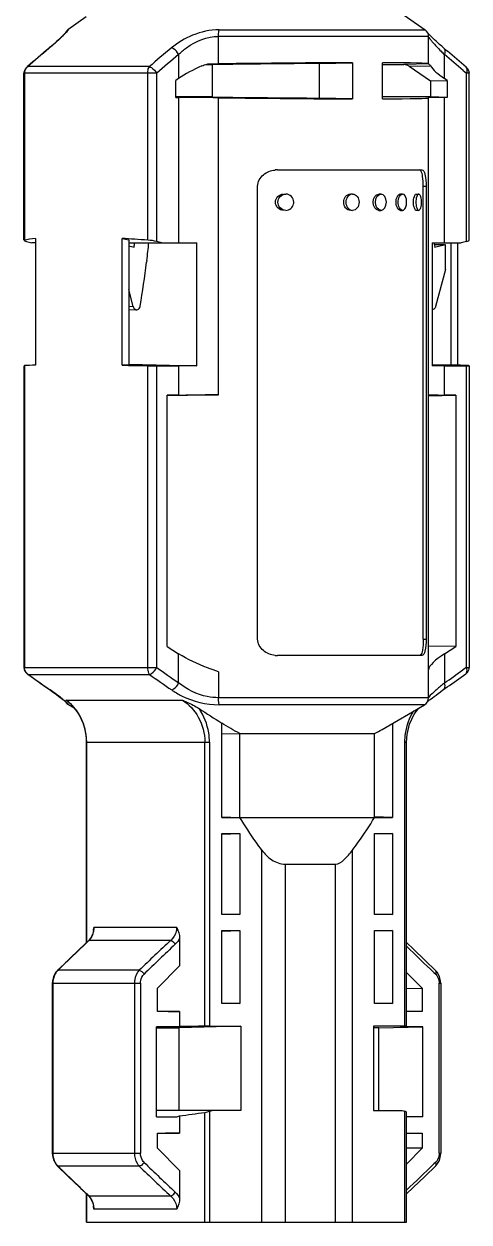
# Model space of a CAD drawing. Header units: millimetres. Extents: x 10297564 to 11610295, y -9287743 to -8409454.
# Drawn here: x 10536212 to 10536764, y -9104720 to -9103235 of the extents above; entities that cross this region are included whole.
import ezdxf

# ---------------------------------------------------------------- set-up
doc = ezdxf.new("R2010")
doc.units = ezdxf.units.MM
doc.header["$LTSCALE"] = 100
doc.layers.add('-0', color=7, linetype='Continuous')

# ---------------------------------------------------------------- blocks, each defined once
blk = doc.blocks.new('인버터 외형도')
at = {"layer": '-0', "linetype": 'Continuous'}
for p, q in [((125619.7, 33751.1), (125676.7, 33711.2)), ((125361.6, 33723.2), (125344.5, 33711.2)), ((125342.8, 33708.9), (125342.1, 33708.2)), ((125344.5, 33711.2), (125344.8, 33711.2)), ((125679.9, 33705.1), (125484.6, 33705.1)), ((125484.6, 33679.6), (125484.6, 33705.1)), ((125485.1, 33711.2), (125676.7, 33711.2)), ((125679.9, 33679.7), (125679.9, 33705.1)), ((125683, 33704.3), (125681, 33706.3)), ((125327.2, 33694.4), (125326.8, 33694)), ((125326.8, 33694), (125327.5, 33694.4)), ((125326.9, 33693.9), (125327.5, 33694.4)), ((125694.4, 33694), (125697.4, 33691.5)), ((125447.5, 33688.3), (125447.5, 33665.9)), ((125694.6, 33665.9), (125694.6, 33688.3)), ((125427.1, 33670.8), (125303.7, 33670.8)), ((125303.7, 33515.7), (125303.7, 33670.8)), ((125304.2, 33670.8), (125304.2, 33515.7)), ((125307.1, 33677.1), (125306.3, 33676.5)), ((125306.3, 33676.5), (125307.2, 33677)), ((125420.2, 33677), (125307.2, 33677)), ((125418.9, 33515.7), (125418.9, 33670.8)), ((125427.1, 33670.8), (125427.1, 33514.5)), ((125472.6, 33678.9), (125478.6, 33678.9)), ((125477.1, 33679.5), (125477.5, 33679.5)), ((125477.1, 33679.5), (125477.5, 33679.5)), ((125478.6, 33678.9), (125478.6, 33648.8)), ((125578.1, 33679.8), (125609.2, 33680.6)), ((125578.1, 33679.8), (125578.1, 33647.8)), ((125609.2, 33680.6), (125609.2, 33647)), ((125637.2, 33647), (125637.2, 33680.6)), ((125637.2, 33678.9), (125656.8, 33678.9)), ((125680, 33679.5), (125656.8, 33678.9)), ((125661.8, 33677.3), (125681.6, 33677.8)), ((125661.8, 33677.3), (125681.8, 33663.8)), ((125679.9, 33679.7), (125679.7, 33679.6)), ((125679.7, 33679.6), (125679.7, 33679.5)), ((125712.2, 33673.3), (125715, 33670.8)), ((125717.5, 33670.8), (125715, 33670.8)), ((125715, 33514.5), (125715, 33670.8)), ((125717.5, 33515.4), (125717.5, 33670.8)), ((125447.5, 33665.9), (125445, 33664.2)), ((125445, 33648.4), (125445, 33664.2)), ((125681.8, 33663.8), (125697.2, 33664.2)), ((125681.8, 33663.8), (125681.8, 33648.8)), ((125697.2, 33664.2), (125694.6, 33665.9)), ((125697.2, 33664.2), (125697.2, 33648.4)), ((125478.6, 33648.8), (125445, 33648.8)), ((125445, 33648.4), (125447.5, 33648.4)), ((125447.5, 33648.4), (125447.5, 33513.3)), ((125681.8, 33648.8), (125637.2, 33648.8)), ((125697.2, 33648.4), (125681.8, 33648.8)), ((125697.2, 33648.4), (125694.6, 33648.4)), ((125694.6, 33513.3), (125694.6, 33648.4)), ((125484.6, 33372), (125484.6, 33648.1)), ((125609.2, 33647), (125578.1, 33647.8)), ((125679.7, 33648.1), (125679.9, 33648)), ((125679.7, 33648.1), (125679.7, 33648.1)), ((125679.9, 33090.3), (125679.9, 33648)), ((125539.4, 33581.1), (125673.6, 33581.1)), ((125521, 33144.6), (125521, 33566)), ((125675, 33566), (125677.6, 33566)), ((125675, 33144.6), (125675, 33566)), ((125677.6, 33566), (125677.6, 33144.6)), ((125635.7, 33558.5), (125633.7, 33558.5)), ((125655.8, 33558.5), (125653.7, 33558.5)), ((125668.4, 33558.5), (125670.7, 33558.5)), ((125633.7, 33543.4), (125635.7, 33543.4)), ((125653.7, 33543.4), (125655.8, 33543.4)), ((125670.7, 33543.4), (125668.4, 33543.4)), ((125304.2, 33515.7), (125303.8, 33515.4)), ((125314.5, 33517.3), (125314.5, 33399.4)), ((125395, 33517.3), (125401.1, 33515.9)), ((125395, 33399.4), (125395, 33517.3)), ((125401.1, 33515.9), (125401.1, 33399.4)), ((125306.2, 33514.5), (125311, 33513.3)), ((125314.5, 33513.3), (125311, 33513.3)), ((125401.1, 33513.3), (125464.3, 33513.3)), ((125401.1, 33510.5), (125406.2, 33509.3)), ((125431.8, 33513.3), (125427.1, 33514.5)), ((125464.3, 33398.8), (125464.3, 33513.3)), ((125683.3, 33513.3), (125710.3, 33513.3)), ((125683.3, 33513.3), (125683.3, 33398.8)), ((125685.3, 33511.7), (125694.6, 33511.7)), ((125685.5, 33509.3), (125695.7, 33511.7)), ((125695.7, 33488.5), (125695.7, 33511.7)), ((125700.8, 33399.4), (125700.8, 33513.3)), ((125706.8, 33513.3), (125706.8, 33399.4)), ((125715, 33514.5), (125710.3, 33513.3)), ((125417.9, 33496.7), (125417.7, 33495.2)), ((125695.7, 33488.5), (125686.4, 33453.9)), ((125405.4, 33453.9), (125401.1, 33469.9)), ((125405.4, 33453.9), (125401.1, 33453.7)), ((125408.7, 33450.9), (125401.1, 33450.5)), ((125304.2, 33399), (125303.8, 33398.9)), ((125303.7, 33398.9), (125303.7, 33118.5)), ((125304.2, 33399), (125304.2, 33118.5)), ((125401.1, 33399.4), (125395, 33399.4)), ((125401.1, 33400.4), (125464.3, 33398.8)), ((125418.9, 33118.5), (125418.9, 33399)), ((125427.1, 33398.9), (125447.5, 33398.9)), ((125427.1, 33398.9), (125427.1, 33118.5)), ((125447.5, 33398.9), (125447.5, 33371.7)), ((125700.8, 33399.4), (125683.4, 33399.9)), ((125694.6, 33398.9), (125715, 33398.9)), ((125694.6, 33371.7), (125694.6, 33398.9)), ((125706.8, 33399.4), (125700.8, 33399.4)), ((125715, 33118.5), (125715, 33398.9)), ((125717.5, 33398.9), (125717.1, 33399)), ((125717.5, 33398.9), (125717.5, 33118.5)), ((125447.5, 33371.7), (125436.9, 33371.7)), ((125436.9, 33137.8), (125436.9, 33371.7)), ((125679.9, 33371), (125705.3, 33371.7)), ((125705.3, 33371.7), (125694.6, 33371.7)), ((125705.3, 33371.7), (125705.3, 33137.8)), ((125436.9, 33137.8), (125447.5, 33131.1)), ((125675, 33144.6), (125677.6, 33144.6)), ((125705.3, 33137.8), (125679.9, 33138.2)), ((125694.6, 33131.1), (125705.3, 33137.8)), ((125447.5, 33104.1), (125447.5, 33131.1)), ((125673.6, 33129.6), (125539.4, 33129.6)), ((125694.6, 33131.1), (125694.6, 33104.1)), ((125303.7, 33118.5), (125427.1, 33118.5)), ((125484.6, 33114.5), (125484.6, 33090.3)), ((125715, 33118.5), (125711.7, 33116.2)), ((125715, 33118.5), (125717.5, 33118.5)), ((125306.9, 33112.4), (125307.7, 33112)), ((125307.7, 33112), (125420.5, 33112)), ((125327.4, 33097.9), (125328.1, 33097.6)), ((125327.4, 33097.9), (125328, 33097.5)), ((125328.1, 33097.6), (125327.5, 33098)), ((125328, 33097.5), (125330.1, 33096)), ((125693.9, 33097.9), (125697.3, 33100.3)), ((125342.3, 33086.6), (125342.6, 33086.4)), ((125342.6, 33086.4), (125343.1, 33085.8)), ((125342.8, 33088.1), (125451, 33088.1)), ((125344.3, 33087), (125342.8, 33088.1)), ((125343.1, 33085.8), (125343.2, 33085.8)), ((125344.3, 33087), (125348.7, 33083)), ((125345.3, 33083.8), (125345.1, 33083.8)), ((125350.4, 33080.7), (125345.1, 33083.8)), ((125679.9, 33090.3), (125484.6, 33090.3)), ((125676.2, 33083.8), (125485.2, 33083.8)), ((125636.6, 33060.9), (125676.2, 33083.8)), ((125666.5, 33074.9), (125670.8, 33080.7)), ((125681.3, 33088.6), (125683.5, 33090.3)), ((125487.6, 32979.1), (125487.6, 33066.8)), ((125646.4, 33066.8), (125646.4, 32979.1)), ((125361.9, 33049), (125476.2, 33049)), ((125361.9, 32862.6), (125361.9, 33049)), ((125362, 33049), (125362, 32862.7)), ((125472, 32784.9), (125472, 33049)), ((125476.2, 33049), (125476.2, 32784.9)), ((125487.6, 33056.7), (125504.4, 33057)), ((125504.4, 33057), (125629.7, 33057)), ((125504.4, 32979.1), (125504.4, 33057)), ((125629.7, 32979.1), (125629.7, 33057)), ((125657.9, 33049), (125659.4, 33049)), ((125657.9, 32784.9), (125657.9, 33049)), ((125659.4, 32784.9), (125659.4, 33049)), ((125487.6, 32979.5), (125504.4, 32979.1)), ((125487.6, 32979.1), (125646.4, 32979.1)), ((125646.4, 32979.1), (125629.7, 32979.5)), ((125487.6, 32963.6), (125504.4, 32964)), ((125487.6, 32964), (125504.4, 32964)), ((125487.6, 32888.8), (125487.6, 32964)), ((125504.4, 32964), (125504.4, 32888.8)), ((125646.4, 32964), (125629.7, 32963.6)), ((125629.7, 32964), (125646.4, 32964)), ((125629.7, 32888.8), (125629.7, 32964)), ((125646.4, 32964), (125646.4, 32888.8)), ((125524.9, 32602.9), (125524.9, 32948.6)), ((125609.2, 32602.9), (125609.2, 32948.6)), ((125546.5, 32935.6), (125593.4, 32935.6)), ((125546.5, 32935.6), (125546.5, 32602.9)), ((125593.4, 32602.9), (125593.4, 32935.6)), ((125487.6, 32889.2), (125504.4, 32888.8)), ((125504.4, 32888.8), (125487.6, 32888.8)), ((125629.7, 32889.2), (125646.4, 32888.8)), ((125646.4, 32888.8), (125629.7, 32888.8)), ((125368.4, 32874), (125368.8, 32876.7)), ((125445.7, 32876.7), (125368.8, 32876.7)), ((125487.6, 32873.3), (125504.4, 32873.8)), ((125487.6, 32873.8), (125504.4, 32873.8)), ((125487.6, 32806), (125487.6, 32873.8)), ((125504.4, 32873.8), (125504.4, 32806)), ((125646.4, 32873.8), (125629.7, 32873.3)), ((125629.7, 32873.8), (125646.4, 32873.8)), ((125629.7, 32806), (125629.7, 32873.8)), ((125646.4, 32873.8), (125646.4, 32806)), ((125365.3, 32866.1), (125363.8, 32864.4)), ((125363.8, 32864.4), (125364.3, 32864.7)), ((125363.9, 32864.3), (125364.3, 32864.7)), ((125440.2, 32864.7), (125364.3, 32864.7)), ((125448.4, 32866.7), (125448.4, 32841)), ((125334.7, 32836.5), (125333.5, 32835.2)), ((125344.8, 32846.3), (125334.7, 32836.5)), ((125334.7, 32836.5), (125335.4, 32836.9)), ((125411, 32836.9), (125335.4, 32836.9)), ((125448.4, 32841), (125427.9, 32820.2)), ((125687.8, 32835.2), (125686.6, 32836.5)), ((125690, 32831.3), (125687.8, 32835.2)), ((125330.2, 32826.8), (125330.1, 32824.9)), ((125330.1, 32824.9), (125412.1, 32824.9)), ((125330.1, 32824.9), (125330.1, 32666.8)), ((125330.5, 32824.9), (125330.5, 32666.8)), ((125406.8, 32666.8), (125406.8, 32824.9)), ((125412.1, 32824.9), (125412.1, 32666.8)), ((125673.9, 32820.2), (125659.4, 32835)), ((125684.9, 32834.8), (125686.5, 32833.3)), ((125689.7, 32824.9), (125691.2, 32824.9)), ((125689.7, 32666.8), (125689.7, 32824.9)), ((125691.1, 32826.8), (125690, 32831.3)), ((125691.2, 32824.9), (125691.1, 32826.8)), ((125691.2, 32824.9), (125691.2, 32666.8)), ((125427.9, 32798.5), (125427.9, 32820.2)), ((125659.4, 32820), (125673.9, 32820.2)), ((125673.9, 32820.2), (125673.9, 32798.5)), ((125487.6, 32806.5), (125504.4, 32806)), ((125504.4, 32806), (125487.6, 32806)), ((125629.7, 32806.5), (125646.4, 32806)), ((125646.4, 32806), (125629.7, 32806)), ((125448.4, 32798.5), (125427.9, 32798.5)), ((125448.4, 32798.5), (125448.4, 32784.5)), ((125673.9, 32798.5), (125659.4, 32798.9)), ((125673.9, 32798.5), (125659.4, 32798.5)), ((125448.4, 32784.5), (125427.1, 32784.5)), ((125427.1, 32700.7), (125427.1, 32784.5)), ((125427.1, 32783.5), (125448, 32783.5)), ((125505.5, 32784.9), (125448, 32783.5)), ((125448, 32706.7), (125448, 32783.5)), ((125476.2, 32784.9), (125505.5, 32784.9)), ((125505.5, 32784.9), (125505.5, 32706.7)), ((125657.9, 32784.9), (125628.6, 32784.9)), ((125628.6, 32784.9), (125628.6, 32706.7)), ((125633.7, 32783.5), (125628.6, 32783.5)), ((125633.7, 32783.5), (125674.7, 32784.5)), ((125633.7, 32706.7), (125633.7, 32783.5)), ((125674.7, 32784.5), (125653.4, 32784.5)), ((125659.3, 32784.9), (125659.4, 32784.9)), ((125674.7, 32700.7), (125674.7, 32784.5)), ((125505.5, 32706.7), (125427.1, 32706.7)), ((125445.9, 32700.7), (125448.4, 32701.6)), ((125448.4, 32701.6), (125448.4, 32685.6)), ((125472, 32602.9), (125472, 32704.8)), ((125476.2, 32705.8), (125478.7, 32706.7)), ((125476.2, 32705.8), (125476.2, 32602.9)), ((125628.6, 32706.7), (125655.4, 32706.7)), ((125655.4, 32706.7), (125657.9, 32705.8)), ((125657.9, 32602.9), (125657.9, 32705.8)), ((125659.4, 32602.9), (125659.4, 32704.9)), ((125427.1, 32700.7), (125445.9, 32700.7)), ((125674.7, 32700.7), (125659.4, 32700.7)), ((125427.9, 32685.6), (125448.4, 32685.6)), ((125427.9, 32671.5), (125427.9, 32685.6)), ((125659.4, 32685.3), (125673.9, 32685.6)), ((125659.4, 32685.6), (125673.9, 32685.6)), ((125673.9, 32685.6), (125673.9, 32671.5)), ((125427.9, 32671.5), (125448.4, 32650.7)), ((125673.9, 32671.5), (125659.4, 32671.7)), ((125659.4, 32656.7), (125673.9, 32671.5)), ((125330.1, 32666.8), (125412.1, 32666.8)), ((125330.1, 32666.8), (125330.2, 32664.6)), ((125686.5, 32658.4), (125684.9, 32656.9)), ((125687.6, 32656.3), (125689.9, 32660.1)), ((125689.7, 32666.8), (125691.2, 32666.8)), ((125689.9, 32660.1), (125691.1, 32664.6)), ((125691.1, 32664.6), (125691.2, 32666.8)), ((125333.6, 32656.3), (125334.7, 32655.2)), ((125335.4, 32654.8), (125334.7, 32655.2)), ((125411, 32654.8), (125335.4, 32654.8)), ((125448.4, 32650.7), (125448.4, 32625)), ((125686.6, 32655.2), (125687.6, 32656.3)), ((125355.6, 32635), (125363.8, 32627.3)), ((125361.9, 32602.9), (125361.9, 32629.1)), ((125362, 32629), (125362, 32602.9)), ((125363.8, 32627.3), (125364.3, 32627)), ((125363.8, 32627.3), (125365.4, 32625.5)), ((125364.3, 32627), (125363.9, 32627.4)), ((125440.2, 32627), (125364.3, 32627)), ((125368.8, 32614.9), (125368.4, 32617.7)), ((125445.7, 32614.9), (125368.8, 32614.9)), ((125361.9, 32602.9), (125659.4, 32602.9))]:
    blk.add_line(p, q, dxfattribs=at)
for points in [[(125342.1, 33708.2), (125341.7, 33707.8), (125341.1, 33707.1), (125340.3, 33706.3), (125339.4, 33705.3), (125338.3, 33704.3), (125337.1, 33703.2), (125335.8, 33701.9), (125334.4, 33700.6), (125332.8, 33699.2), (125331.1, 33697.7)], [(125681, 33706.3), (125680.2, 33707.1), (125679.6, 33707.8), (125679.2, 33708.2)], [(125694.4, 33694), (125694.1, 33694.3), (125692.1, 33696.1), (125690.2, 33697.7), (125688.5, 33699.2), (125686.9, 33700.6), (125685.5, 33701.9), (125684.2, 33703.2), (125683, 33704.3)], [(125331.1, 33697.7), (125329.2, 33696.1), (125327.2, 33694.4)], [(125306.9, 33112.4), (125313.7, 33107.6), (125321.7, 33101.9), (125327.4, 33097.9)], [(125330.1, 33096), (125332.1, 33094.6), (125334, 33093.2), (125335.7, 33091.9), (125337.2, 33090.8), (125338.5, 33089.7), (125339.7, 33088.8), (125340.8, 33087.9), (125341.6, 33087.2), (125342.3, 33086.6)], [(125683.5, 33090.3), (125685, 33091.5), (125686.8, 33092.8), (125688.7, 33094.3), (125690.9, 33095.8), (125693.2, 33097.5), (125693.9, 33097.9)], [(125348.7, 33083), (125354.8, 33074.9), (125359.1, 33065.8), (125361.4, 33056.2), (125361.9, 33049)], [(125679.2, 33086.8), (125679.9, 33087.4), (125680.9, 33088.3), (125681.3, 33088.6)], [(125659.4, 33049), (125659.9, 33056.2), (125662.2, 33065.8), (125666.5, 33074.9)], [(125368.4, 32874), (125367.4, 32870), (125365.3, 32866.1)], [(125363.8, 32864.4), (125355.5, 32856.5), (125344.8, 32846.3)], [(125686.6, 32836.5), (125676.5, 32846.3), (125665.8, 32856.5), (125659.4, 32862.6)], [(125333.5, 32835.2), (125331.3, 32831.3), (125330.2, 32826.8)], [(125330.2, 32664.6), (125331.4, 32660.1), (125333.6, 32656.3)], [(125334.7, 32655.2), (125344.9, 32645.3), (125355.6, 32635)], [(125659.4, 32629.1), (125665.6, 32635), (125676.4, 32645.3), (125686.6, 32655.2)], [(125365.4, 32625.5), (125367.4, 32621.5), (125368.4, 32617.7)]]:
    blk.add_lwpolyline(points, dxfattribs=at)
for centre, radius, start, end in [((125241.9, 33805), 139.6, 314.3854, 314.9875), ((125348.9, 33705.1), 7.52, 125, 155.1938), ((125349.1, 33705), 7.57, 143.379, 150.2019), ((125672.4, 33705.1), 7.52, 0, 55), ((126643.3, 32134.8), 2040.6, 130.1736, 130.9044), ((126639.8, 32146), 2029.7, 130.3039, 131.0386), ((126644.7, 32250.4), 1880, 129.8172, 130.6419), ((126752.3, 32142.8), 2022.6, 130.1728, 130.9343), ((125880.3, 33877), 264.8, 224.521, 225.4645), ((124384.4, 32136.4), 2031, 49.1746, 49.8258), ((124374.4, 32130.6), 2046.2, 49.0686, 49.7161), ((125312.2, 33670.8), 8.01, 162.7515, 179.913), ((125311.3, 33670.8), 7.51, 145.8311, 154.6459), ((125311.3, 33670.8), 7.56, 137.9401, 145.8028), ((125311.3, 33670.8), 7.52, 130.9527, 137.9597), ((125477.4, 33657.8), 21.6, 97.729, 100.1456), ((125477.5, 33656.8), 22.7, 95.9316, 97.7329), ((125477.7, 33655), 24.4, 91.4861, 95.8976), ((125539.4, 33560.4), 20.7, 90.0178, 96.0543), ((125546.9, 33551), 7.67, 348.4137, 359.9605), ((125009.1, 33558.1), 400.1, 352.9915, 353.5765), ((124429, 33617.5), 996.3, 353.0369, 353.9964), ((126082.9, 33558.1), 400.3, 186.4239, 187.0086), ((124438, 33616.3), 987.2, 350.5595, 352.9518), ((125539.4, 33150.3), 20.7, 263.9944, 269.9844), ((125311.3, 33118.5), 7.54, 179.9857, 210.1294), ((125311.9, 33118.5), 7.78, 198.2009, 208.3383), ((126574.4, 34722.9), 1972.4, 234.4317, 235.1577), ((124558.4, 34736.2), 1988.7, 304.8449, 305.4473), ((125710, 33118.5), 7.54, 350.9527, 0.0141), ((126462.3, 34721.4), 1980.7, 234.3454, 235.0453), ((126487, 34616.7), 1844.4, 234.6724, 235.4541), ((125845, 32918.7), 238.7, 129.0518, 130.1969), ((124558.6, 34728.8), 1987.1, 304.9619, 305.566), ((125254.8, 32983.1), 135.7, 50.9969, 51.2894), ((125348.9, 33090.3), 7.52, 211.9423, 240.002), ((125320.6, 33056.5), 38.6, 52.3086, 54.9206), ((125349.2, 33090.4), 7.67, 215.8039, 220.1457), ((125319, 33054.5), 41.2, 43.2901, 52.2515), ((125672.4, 33090.3), 7.52, 299.998, 0), ((125311.4, 33049.3), 50.5, 18.0457, 19.3903), ((125310.7, 33049.1), 51.2, 8.7078, 18.0305), ((125449.5, 33384.8), 374.1, 298.7983, 300.0164), ((125310.3, 33049), 51.6, 3.0336, 8.7108), ((125311.5, 33049.1), 50.4, 359.9414, 3.0349), ((125349.3, 32876.7), 19.6, 347.0021, 0.0446), ((127619.5, 30490.1), 3274.9, 133.5338, 134.2253), ((127392, 30787.4), 2850.5, 133.2165, 134.0271), ((127594.8, 30589.3), 3128.2, 133.4275, 134.164), ((123496.8, 30579), 3142.6, 45.8725, 46.5171), ((125344.3, 32827.3), 13.1, 132.8914, 135.8956), ((127594.8, 34902.3), 3128.1, 225.8361, 226.5725), ((125344.3, 32664.4), 13.1, 224.1092, 227.1119), ((127596.7, 34977.8), 3241.9, 225.7711, 226.4696), ((127399.8, 34712.4), 2861.7, 225.9744, 226.7819), ((123496.8, 34912.7), 3142.6, 313.4829, 314.1275), ((125349.3, 32615), 19.6, 359.9553, 13.0048)]:
    blk.add_arc(centre, radius, start, end, dxfattribs=at)
for centre, major_axis, ratio, start_param, end_param in [((125477.7, 33667.1), (44.9, 19.1), 0.270365, 1.644981, 2.189344), ((125477.7, 33680.1), (45.1, 0.5), 0.01297, -1.576436, -1.416778), ((125510.6, 33677.7), (124.2, 1.5), 0.01297, 0.996205, 1.831472), ((125510.6, 33677.7), (169.3, 2), 0.01297, 0.948948, 1.724815), ((125510.6, 33677.7), (169.3, 2), 0.01297, -0.000152, 0.726266), ((125656.8, 33663.8), (0, 15.1), 0.743145, -0.463211, 0.000376), ((125724.8, 33680.1), (45.1, 0.5), 0.01297, -3.042097, -3.031536), ((125724.8, 33667.1), (44.8, -17.8), 0.310322, -2.725388, -2.181025), ((125477.7, 33647.6), (45.1, -0.5), 0.01297, 1.416778, 2.303986), ((125510.6, 33650), (124.2, -1.5), 0.01297, -1.831472, -0.996205), ((125724.8, 33647.6), (45.1, -0.5), 0.01297, 8.587171, 9.42493), ((125510.6, 33650), (169.3, -2), 0.01297, -1.724815, -0.948948), ((125510.6, 33650), (169.3, -2), 0.01297, -0.726266, 0.000152), ((125311.3, 33514.5), (7.52, -1), 0.115967, 3.156999, 3.994756), ((125510.6, 33480.3), (218.2, -29), 0.115967, 2.703446, 2.827696), ((125510.6, 33480.3), (218.2, -29), 0.115967, 2.020223, 2.144473), ((125422, 33514.5), (7.52, -1), 0.115967, 0.853164, 2.020223), ((125710, 33514.5), (7.52, 1), 0.115967, -0.853164, -0.015407), ((125510.6, 33400.5), (218.2, 2.5), 0.01297, 2.687889, 2.812139), ((125510.6, 33400.5), (218.2, -2.5), 0.01297, -2.128916, -2.004666), ((125422, 33399), (7.52, -0.09), 0.01297, -2.004666, -0.837607), ((125477.7, 33398.1), (45.1, -0.5), 0.01297, 1.871369, 2.303986), ((125724.8, 33398.1), (45.1, -0.5), 0.01297, 2.303986, 2.736603), ((125510.6, 33400.5), (218.2, -2.5), 0.01297, 0.329453, 0.453703), ((125710, 33399), (7.52, -0.09), 0.01297, -0.837607, 0.000151), ((125510.6, 33370.1), (169.3, 2), 0.01297, 1.724815, 2.022101), ((125477.7, 33372.5), (45.1, 0.5), 0.01297, -2.303986, -1.416778), ((125724.8, 33372.5), (45.1, 0.5), 0.01297, -3.074724, -2.303986), ((125724.8, 33130.2), (44.9, 16.5), 0.290595, 2.197128, 2.964601), ((125510.6, 32799.6), (150.5, -1.8), 0.01297, -2.153603, -1.996886), ((125510.6, 32783.5), (150.5, 1.8), 0.01297, 1.830353, 1.996886), ((125473.2, 32784.9), (4.51, 0.05), 0.01297, 0.837607, 1.830353), ((125510.6, 32783.5), (150.5, 1.8), 0.01297, -0.321673, -0.15514), ((125654.9, 32784.9), (4.51, 0.05), 0.01297, -0.000151, 0.837607), ((125510.6, 32738.6), (150.4, 30.9), 0.172246, -2.032414, -1.865881), ((125473.2, 32705.8), (4.51, 0.93), 0.172246, -1.865881, -0.873135), ((125654.9, 32705.8), (4.51, -0.93), 0.172246, 0.035376, 0.873135), ((125510.6, 32684.6), (150.5, 1.8), 0.01297, 1.996886, 2.153603)]:
    blk.add_ellipse(centre, major_axis=major_axis, ratio=ratio, start_param=start_param, end_param=end_param, dxfattribs=at)
for points, knots in [([(125339.5, 33705.2), (125338.7, 33704.4), (125334.8, 33700.7), (125330.8, 33697.2), (125327.5, 33694.4)], [0, 0, 0, 0, 0.212642, 1, 1, 1, 1]), ([(125344.8, 33711.2), (125344.9, 33711.2), (125344.5, 33710.4), (125343.3, 33709.3), (125341.7, 33707.4), (125340.5, 33706.3)], [0, 0, 0, 0, 0.052363, 0.238674, 1, 1, 1, 1]), ([(125485.1, 33711.2), (125476.8, 33711.2), (125460.6, 33707.8), (125446.8, 33699.2), (125440.9, 33694.4)], [0, 0, 0, 0, 0.5235, 1, 1, 1, 1]), ([(125447.5, 33688.3), (125449.8, 33690.6), (125460.3, 33699.5), (125474.2, 33705.1), (125484.6, 33705.1)], [0, 0, 0, 0, 0.237832, 1, 1, 1, 1]), ([(125484.6, 33705.1), (125484.6, 33705.6), (125484.7, 33707.7), (125484.8, 33709.8), (125485.1, 33711.2)], [0, 0, 0, 0, 0.276224, 1, 1, 1, 1]), ([(125680, 33704.4), (125680.1, 33704.3), (125680.5, 33703.6), (125681.1, 33702.9), (125681.5, 33702.4)], [0, 0, 0, 0, 0.182806, 1, 1, 1, 1]), ([(125447.5, 33688.3), (125446.5, 33690.4), (125444.3, 33692.9), (125441.5, 33694.3), (125440.9, 33694.4)], [0, 0, 0, 0, 0.780104, 1, 1, 1, 1]), ([(125681.5, 33702.4), (125682.1, 33701.6), (125685.3, 33697.8), (125688.7, 33694.2), (125691.5, 33691.4)], [0, 0, 0, 0, 0.189697, 1, 1, 1, 1]), ([(125694.6, 33688.3), (125694.9, 33688.8), (125695.6, 33690.6), (125695.5, 33693.1), (125694.4, 33694)], [0, 0, 0, 0, 0.304166, 1, 1, 1, 1]), ([(125418.9, 33670.8), (125418.9, 33671.4), (125419, 33673.5), (125419.4, 33675.7), (125420.2, 33677)], [0, 0, 0, 0, 0.282248, 1, 1, 1, 1]), ([(125420.2, 33677), (125420.9, 33676.8), (125423.8, 33675.5), (125426, 33673), (125427.1, 33670.8)], [0, 0, 0, 0, 0.224942, 1, 1, 1, 1]), ([(125680, 33679.5), (125680, 33679.5), (125680.4, 33679.3), (125680.7, 33679), (125681, 33678.7)], [0, 0, 0, 0, 0.150118, 1, 1, 1, 1]), ([(125715, 33670.8), (125715.3, 33671.4), (125716, 33673.1), (125715.9, 33675.6), (125714.9, 33676.5)], [0, 0, 0, 0, 0.316344, 1, 1, 1, 1]), ([(125521, 33566), (125521, 33569.9), (125525.5, 33577.7), (125533.3, 33580.5), (125537.2, 33580.9)], [0, 0, 0, 0, 0.497288, 1, 1, 1, 1]), ([(125675, 33566), (125675, 33569), (125674.7, 33573.7), (125673.8, 33578.7), (125672.7, 33580.1)], [0, 0, 0, 0, 0.626461, 1, 1, 1, 1]), ([(125673.6, 33581.1), (125675.2, 33581.1), (125677.7, 33574.2), (125677.6, 33569.7), (125677.6, 33566)], [0, 0, 0, 0, 0.305985, 1, 1, 1, 1]), ([(125545, 33543.4), (125543.1, 33543.4), (125539.1, 33545.1), (125536.7, 33551), (125539.1, 33556.8), (125543.1, 33558.5), (125545, 33558.5)], [0, 0, 0, 0, 0.248368, 0.499996, 0.751627, 1, 1, 1, 1]), ([(125547.3, 33543.4), (125545.4, 33543.4), (125541.4, 33545.1), (125539.1, 33551), (125541.4, 33556.8), (125545.4, 33558.5), (125547.3, 33558.5)], [0, 0, 0, 0, 0.247967, 0.499812, 0.751801, 1, 1, 1, 1]), ([(125554.6, 33551), (125554.6, 33552.9), (125553.1, 33556.8), (125549.2, 33558.5), (125547.3, 33558.5)], [0, 0, 0, 0, 0.504749, 1, 1, 1, 1]), ([(125547.3, 33543.4), (125548.9, 33543.4), (125552.3, 33544.7), (125554.1, 33547.8), (125554.4, 33549.4)], [0, 0, 0, 0, 0.496088, 1, 1, 1, 1]), ([(125607.2, 33543.4), (125605.6, 33543.4), (125602, 33545.4), (125600.4, 33551), (125602, 33556.5), (125605.6, 33558.5), (125607.2, 33558.5)], [0, 0, 0, 0, 0.232746, 0.499972, 0.767201, 1, 1, 1, 1]), ([(125609.2, 33558.5), (125607.6, 33558.5), (125604.1, 33556.5), (125602.4, 33551), (125604.1, 33545.4), (125607.6, 33543.4), (125609.2, 33543.4)], [0, 0, 0, 0, 0.232601, 0.499976, 0.76734, 1, 1, 1, 1]), ([(125609.2, 33558.5), (125610.8, 33558.5), (125614.3, 33556.5), (125615.8, 33551), (125614.3, 33545.4), (125610.8, 33543.4), (125609.2, 33543.4)], [0, 0, 0, 0, 0.231123, 0.499901, 0.768786, 1, 1, 1, 1]), ([(125633.7, 33543.4), (125630.6, 33543.4), (125626.3, 33551), (125630.6, 33558.5), (125633.7, 33558.5)], [0, 0, 0, 0, 0.499966, 1, 1, 1, 1]), ([(125635.7, 33543.4), (125632.6, 33543.4), (125628.3, 33551), (125632.6, 33558.5), (125635.7, 33558.5)], [0, 0, 0, 0, 0.499873, 1, 1, 1, 1]), ([(125635.7, 33543.4), (125638.7, 33543.4), (125642.6, 33551), (125638.7, 33558.5), (125635.7, 33558.5)], [0, 0, 0, 0, 0.499972, 1, 1, 1, 1]), ([(125653.7, 33543.4), (125652.5, 33543.4), (125650, 33546.2), (125649.4, 33551), (125650, 33555.7), (125652.5, 33558.5), (125653.7, 33558.5)], [0, 0, 0, 0, 0.197043, 0.499833, 0.802821, 1, 1, 1, 1]), ([(125655.8, 33543.4), (125654.6, 33543.4), (125652.1, 33546.2), (125651.5, 33551), (125652.1, 33555.7), (125654.6, 33558.5), (125655.8, 33558.5)], [0, 0, 0, 0, 0.197673, 0.499776, 0.802163, 1, 1, 1, 1]), ([(125655.8, 33543.4), (125656.9, 33543.4), (125658.9, 33545.8), (125659.5, 33549.6), (125659.6, 33554.1), (125657.7, 33558.5), (125655.8, 33558.5)], [0, 0, 0, 0, 0.196719, 0.423255, 0.670588, 1, 1, 1, 1]), ([(125668.4, 33543.4), (125667.5, 33543.4), (125666.1, 33546.8), (125665.7, 33551), (125666.1, 33555.2), (125667.5, 33558.5), (125668.4, 33558.5)], [0, 0, 0, 0, 0.171799, 0.500072, 0.828291, 1, 1, 1, 1]), ([(125670.7, 33558.5), (125669.8, 33558.5), (125668.3, 33555.2), (125668, 33551), (125668.3, 33546.7), (125669.8, 33543.4), (125670.7, 33543.4)], [0, 0, 0, 0, 0.17302, 0.499814, 0.826731, 1, 1, 1, 1]), ([(125670.7, 33558.5), (125671.6, 33558.5), (125672.9, 33555.1), (125673.1, 33551), (125672.9, 33546.8), (125671.6, 33543.4), (125670.7, 33543.4)], [0, 0, 0, 0, 0.169737, 0.499908, 0.830342, 1, 1, 1, 1]), ([(125405.4, 33453.9), (125405.5, 33453.4), (125406, 33452), (125407.6, 33450.9), (125408.7, 33450.9)], [0, 0, 0, 0, 0.290467, 1, 1, 1, 1]), ([(125408.7, 33450.9), (125409.8, 33451), (125411.3, 33452.4), (125411.7, 33454), (125411.8, 33454.4)], [0, 0, 0, 0, 0.709394, 1, 1, 1, 1]), ([(125686.4, 33453.9), (125686.3, 33453.5), (125685.8, 33452.1), (125684.4, 33451), (125683.3, 33450.9)], [0, 0, 0, 0, 0.287634, 1, 1, 1, 1]), ([(125537.2, 33129.7), (125533.3, 33130.1), (125525.5, 33133), (125521, 33140.7), (125521, 33144.6)], [0, 0, 0, 0, 0.502891, 1, 1, 1, 1]), ([(125675, 33144.6), (125675, 33141.2), (125674.7, 33136.5), (125673.5, 33130.7), (125672, 33129.8)], [0, 0, 0, 0, 0.661888, 1, 1, 1, 1]), ([(125677.6, 33144.6), (125677.6, 33140.9), (125677.7, 33136.4), (125675.2, 33129.6), (125673.6, 33129.6)], [0, 0, 0, 0, 0.694228, 1, 1, 1, 1]), ([(125484.6, 33114.5), (125481.2, 33115.5), (125468.4, 33120), (125456, 33125.8), (125447.5, 33131.1)], [0, 0, 0, 0, 0.265541, 1, 1, 1, 1]), ([(125305.7, 33113.9), (125305.6, 33114), (125305.4, 33114.3), (125305.2, 33114.6), (125305.1, 33114.8)], [0, 0, 0, 0, 0.498845, 1, 1, 1, 1]), ([(125420.5, 33112), (125420.2, 33112.4), (125419.2, 33114.4), (125418.9, 33116.7), (125418.9, 33118.5)], [0, 0, 0, 0, 0.201349, 1, 1, 1, 1]), ([(125420.5, 33112), (125421.1, 33112.2), (125424, 33113.5), (125426.2, 33116.2), (125427.1, 33118.5)], [0, 0, 0, 0, 0.221062, 1, 1, 1, 1]), ([(125714.4, 33112.4), (125714.7, 33112.7), (125716.1, 33114.4), (125715.7, 33116.9), (125715, 33118.5)], [0, 0, 0, 0, 0.205473, 1, 1, 1, 1]), ([(125441.1, 33097.6), (125441.7, 33097.8), (125444.6, 33099.1), (125446.6, 33101.8), (125447.5, 33104.1)], [0, 0, 0, 0, 0.215519, 1, 1, 1, 1]), ([(125484.6, 33090.3), (125481.1, 33090.3), (125467.8, 33091.7), (125455.2, 33097.9), (125447.5, 33104.1)], [0, 0, 0, 0, 0.262712, 1, 1, 1, 1]), ([(125693.9, 33097.9), (125694.2, 33098.2), (125695.7, 33099.9), (125695.2, 33102.5), (125694.6, 33104.1)], [0, 0, 0, 0, 0.205102, 1, 1, 1, 1]), ([(125339.7, 33089), (125338.9, 33089.6), (125335.1, 33092.6), (125331.2, 33095.4), (125328.1, 33097.6)], [0, 0, 0, 0, 0.212061, 1, 1, 1, 1]), ([(125441.1, 33097.6), (125444, 33095.6), (125457.4, 33087.7), (125473.2, 33083.6), (125485.2, 33083.8)], [0, 0, 0, 0, 0.227807, 1, 1, 1, 1]), ([(125690.9, 33101.1), (125688.4, 33098.9), (125684.7, 33095.4), (125680.8, 33092), (125679.8, 33090.6)], [0, 0, 0, 0, 0.662169, 1, 1, 1, 1]), ([(125343.1, 33086.2), (125342.9, 33086.3), (125341.9, 33087.2), (125341, 33087.9), (125340.2, 33088.5)], [0, 0, 0, 0, 0.218491, 1, 1, 1, 1]), ([(125345.3, 33083.8), (125345.5, 33083.7), (125344.1, 33085.4), (125343.7, 33085.6), (125343.1, 33086.2)], [0, 0, 0, 0, 0.212287, 1, 1, 1, 1]), ([(125359.1, 33066), (125358.5, 33067.7), (125356, 33073.7), (125352.3, 33079.3), (125349, 33082.7)], [0, 0, 0, 0, 0.263749, 1, 1, 1, 1]), ([(125451, 33088.1), (125457.1, 33084.2), (125467.9, 33072.5), (125471.9, 33057.1), (125472, 33049)], [0, 0, 0, 0, 0.473305, 1, 1, 1, 1]), ([(125451, 33088.1), (125452.4, 33087.5), (125457.7, 33085.1), (125462.9, 33082.6), (125466.5, 33080.2)], [0, 0, 0, 0, 0.260338, 1, 1, 1, 1]), ([(125476.2, 33049), (125476.2, 33051.9), (125475.3, 33062.9), (125471.1, 33073.5), (125466.5, 33080.2)], [0, 0, 0, 0, 0.261415, 1, 1, 1, 1]), ([(125485.2, 33083.8), (125485.1, 33084.2), (125484.7, 33086.3), (125484.6, 33088.5), (125484.6, 33090.3)], [0, 0, 0, 0, 0.189875, 1, 1, 1, 1]), ([(125657.9, 33049), (125657.9, 33051.7), (125658.6, 33061.9), (125662.2, 33071.9), (125666.3, 33078.3)], [0, 0, 0, 0, 0.260017, 1, 1, 1, 1]), ([(125524.9, 32948.6), (125523, 32951), (125515.8, 32960.9), (125509.2, 32971.2), (125504.4, 32979.1)], [0, 0, 0, 0, 0.24678, 1, 1, 1, 1]), ([(125609.2, 32948.6), (125611, 32951), (125618.3, 32960.9), (125624.9, 32971.2), (125629.7, 32979.1)], [0, 0, 0, 0, 0.246779, 1, 1, 1, 1]), ([(125524.9, 32948.6), (125527.5, 32945.2), (125533.5, 32938.8), (125542.2, 32935.6), (125546.5, 32935.6)], [0, 0, 0, 0, 0.497164, 1, 1, 1, 1]), ([(125593.4, 32935.6), (125596.3, 32935.6), (125602.5, 32940.3), (125606.7, 32945.4), (125609.2, 32948.6)], [0, 0, 0, 0, 0.421069, 1, 1, 1, 1]), ([(125445.7, 32876.7), (125445.7, 32875.5), (125445.2, 32871.1), (125442.7, 32866.8), (125440.2, 32864.7)], [0, 0, 0, 0, 0.265303, 1, 1, 1, 1]), ([(125440.2, 32864.7), (125440.6, 32864.6), (125442.3, 32863.9), (125443.7, 32862.4), (125444.4, 32861.1)], [0, 0, 0, 0, 0.221557, 1, 1, 1, 1]), ([(125406.8, 32824.9), (125406.8, 32826), (125407.1, 32830.3), (125408.8, 32834.6), (125411, 32836.9)], [0, 0, 0, 0, 0.269873, 1, 1, 1, 1]), ([(125411, 32836.9), (125411.4, 32836.8), (125413.2, 32836.1), (125414.7, 32834.6), (125415.4, 32833.3)], [0, 0, 0, 0, 0.222896, 1, 1, 1, 1]), ([(125686.5, 32833.3), (125686.6, 32833.6), (125687.1, 32834.6), (125687.1, 32836), (125686.6, 32836.5)], [0, 0, 0, 0, 0.318455, 1, 1, 1, 1]), ([(125412.1, 32824.9), (125412.1, 32825.7), (125412.4, 32828.7), (125413.8, 32831.7), (125415.4, 32833.3)], [0, 0, 0, 0, 0.267493, 1, 1, 1, 1]), ([(125411, 32654.8), (125410.3, 32655.5), (125407.8, 32659), (125406.8, 32663.5), (125406.8, 32666.8)], [0, 0, 0, 0, 0.228927, 1, 1, 1, 1]), ([(125415.4, 32658.4), (125414.7, 32657.1), (125413.2, 32655.6), (125411.4, 32654.9), (125411, 32654.8)], [0, 0, 0, 0, 0.777114, 1, 1, 1, 1]), ([(125415.4, 32658.4), (125414.9, 32658.9), (125412.9, 32661.3), (125412.1, 32664.5), (125412.1, 32666.8)], [0, 0, 0, 0, 0.233126, 1, 1, 1, 1]), ([(125686.6, 32655.2), (125686.7, 32655.3), (125687.3, 32656.3), (125686.9, 32657.6), (125686.5, 32658.4)], [0, 0, 0, 0, 0.200448, 1, 1, 1, 1]), ([(125440.2, 32627), (125440.6, 32627.1), (125442.3, 32627.8), (125443.7, 32629.3), (125444.4, 32630.6)], [0, 0, 0, 0, 0.220217, 1, 1, 1, 1]), ([(125440.2, 32627), (125441, 32626.3), (125444.1, 32623), (125445.7, 32618.4), (125445.7, 32614.9)], [0, 0, 0, 0, 0.238011, 1, 1, 1, 1])]:
    blk.add_open_spline(points, degree=3, knots=knots, dxfattribs=at)
for points in [[(125343, 33709.5), (125343.5, 33710.2), (125344.1, 33710.8), (125344.8, 33711.2)], [(125304.5, 33674), (125304, 33673), (125303.7, 33671.9), (125303.7, 33670.8)], [(125305.6, 33675.3), (125305.1, 33674.7), (125304.8, 33673.9), (125304.5, 33673.2)], [(125307.2, 33677), (125306.6, 33676.5), (125306, 33675.9), (125305.6, 33675.3)], [(125469.2, 33677.8), (125470.6, 33678.4), (125472.1, 33678.8), (125473.6, 33679.1)], [(125681, 33678.7), (125681.2, 33678.4), (125681.4, 33678.1), (125681.6, 33677.8)], [(125714.9, 33676.5), (125716.5, 33675.1), (125717.5, 33672.9), (125717.5, 33670.8)], [(125672.7, 33580.1), (125672.4, 33580.6), (125671.8, 33581.1), (125671.2, 33581.1)], [(125304.5, 33116.1), (125304.3, 33116.9), (125304.2, 33117.7), (125304.2, 33118.5)], [(125304.8, 33114.7), (125305.3, 33113.8), (125306, 33113), (125306.9, 33112.4)], [(125307.7, 33112), (125306.9, 33112.5), (125306.2, 33113.1), (125305.7, 33113.9)], [(125717.4, 33117.3), (125717.1, 33115.4), (125716, 33113.5), (125714.4, 33112.4)], [(125343.3, 33085.5), (125343.9, 33084.8), (125344.6, 33084.2), (125345.3, 33083.8)], [(125466.5, 33080.2), (125473.5, 33075.6), (125480.5, 33071.1), (125487.6, 33066.8)], [(125504.4, 33057), (125498.7, 33060.1), (125493.1, 33063.4), (125487.6, 33066.8)], [(125366.8, 32868.1), (125367.5, 32869.4), (125368, 32870.9), (125368.3, 32872.3)], [(125445.7, 32876.7), (125447.2, 32873.6), (125448.4, 32870.2), (125448.4, 32866.7)], [(125364.3, 32864.7), (125365.3, 32865.7), (125366.2, 32866.9), (125366.8, 32868.1)], [(125448.4, 32866.7), (125447.4, 32864.6), (125446.1, 32862.7), (125444.4, 32861.1)], [(125334.9, 32836.4), (125334.1, 32835.6), (125333.4, 32834.7), (125332.8, 32833.7)], [(125332.8, 32833.7), (125331.3, 32831), (125330.5, 32827.9), (125330.5, 32824.9)], [(125686.5, 32833.3), (125687.9, 32831.9), (125688.9, 32830), (125689.3, 32828)], [(125689.3, 32828), (125689.6, 32827), (125689.7, 32825.9), (125689.7, 32824.9)], [(125330.5, 32666.8), (125330.5, 32663.8), (125331.3, 32660.6), (125332.8, 32658)], [(125332.8, 32658), (125333.4, 32657), (125334.1, 32656.1), (125334.9, 32655.3)], [(125689.3, 32663.6), (125688.9, 32661.7), (125687.9, 32659.8), (125686.5, 32658.4)], [(125689.7, 32666.8), (125689.7, 32665.7), (125689.6, 32664.7), (125689.3, 32663.6)], [(125366.8, 32623.5), (125366.2, 32624.8), (125365.3, 32626), (125364.3, 32627)], [(125368.3, 32619.4), (125368, 32620.8), (125367.5, 32622.2), (125366.8, 32623.5)], [(125444.4, 32630.6), (125446.1, 32629), (125447.4, 32627), (125448.4, 32625)], [(125448.4, 32625), (125448.4, 32621.5), (125447.2, 32618), (125445.7, 32614.9)]]:
    blk.add_open_spline(points, degree=3, dxfattribs=at)

msp = doc.modelspace()

# ---------------------------------------------------------------- block references
at = {"xscale": 1.333333333333333, "yscale": 1.333333333333333, "zscale": 1.333333333333333}
msp.add_blockref('인버터 외형도', (10369140.6, -9148191), dxfattribs=at)

doc.saveas('drawing.dxf')
